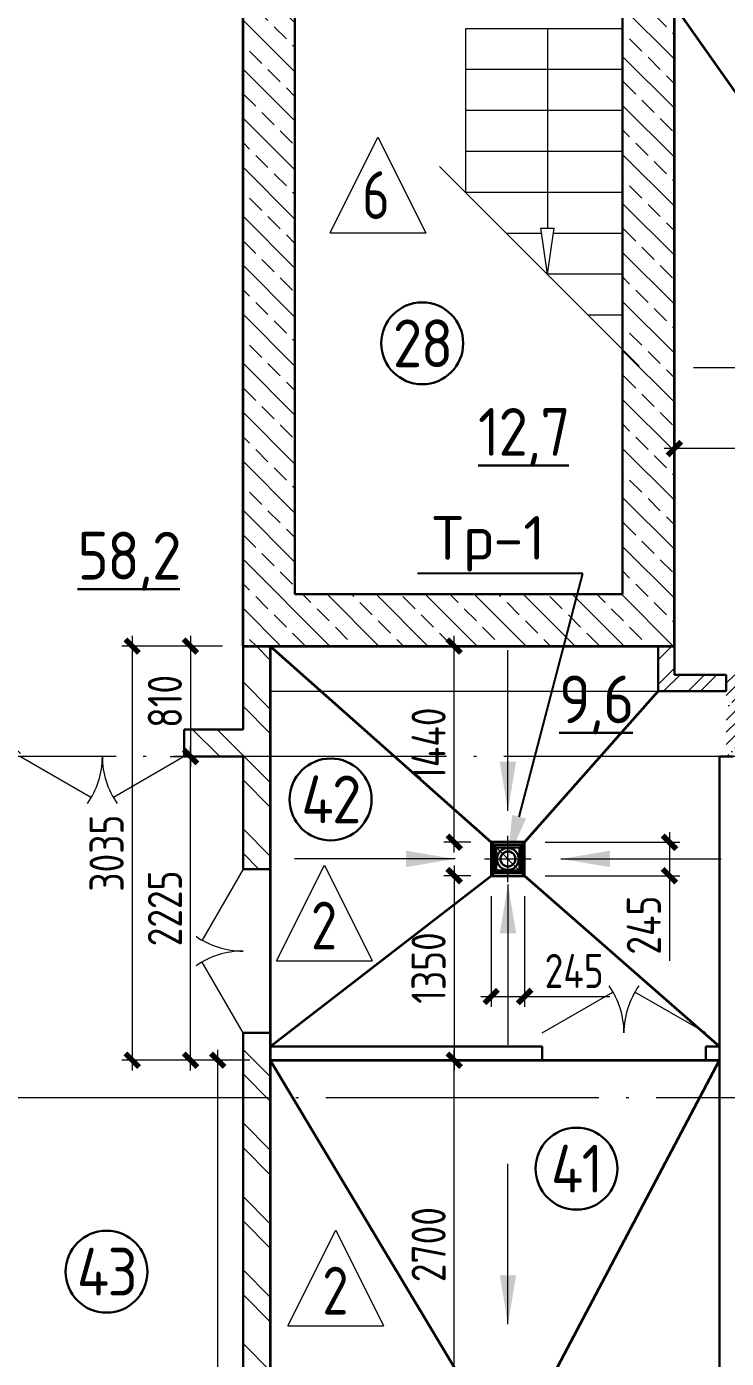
# Model space of a CAD drawing. Extents: x -965262 to 1142518, y -357520 to 71675.
# Drawn here: x 102098 to 107223, y -227562 to -217802 of the extents above; entities that cross this region are included whole.
import ezdxf
from ezdxf import colors
from ezdxf.entities.mleader import LeaderData, LeaderLine
from ezdxf.math import Vec2, Vec3

# ---------------------------------------------------------------- set-up
doc = ezdxf.new("R2010")
doc.units = 0
doc.header["$LTSCALE"] = 10
for name, pattern in [('ACAD_ISO04W100', [30, 24, -3, 0, -3]), ('DOTE', [2.42, 2, -0.2, 0.02, -0.2]), ('HIDDEN', [9.525, 6.35, -3.175])]:
    doc.linetypes.add(name, pattern=pattern)
doc.layers.get('0').update_dxf_attribs({"linetype": 'CONTINUOUS', "lineweight": 30})
doc.layers.get('Defpoints').update_dxf_attribs({"linetype": 'CONTINUOUS'})
for name, color, linetype, lineweight in [('DOTE', 7, 'DOTE', 9), ('полы', 3, 'CONTINUOUS', 35), ('Полы_лотки', 7, 'CONTINUOUS', 30)]:
    doc.layers.add(name, color=color, linetype=linetype, lineweight=lineweight)
doc.styles.add('GOST 2.304', font='isocpeur.ttf', dxfattribs={"width": 0.75, "height": 250})
doc.styles.add('GOST-2.304_Type-B', font='isocpeur.ttf', dxfattribs={"width": 0.9})
doc.styles.get("Standard").update_dxf_attribs({"font": 'isocpeur.ttf', "height": 300})
doc.styles.add('ГОСТ 2м', font='isocpeur.ttf', dxfattribs={"width": 0.8, "height": 250})
doc.dimstyles.new('ГОСТ 2м', dxfattribs={"dimtxt": 250, "dimasz": 100, "dimexe": 75, "dimexo": 150, "dimgap": 62.5, "dimtad": 1, "dimdec": 0, "dimtxsty": 'ГОСТ 2м', "dimblk": 'ARCHTICK', "dimcen": 150, "dimdle": 75, "dimclrd": 256, "dimclre": 256, "dimclrt": 256, "dimadec": 0, "dimazin": 0, "dimtfac": 1, "dimtdec": 0, "dimtmove": 0, "dimatfit": 3, "dimldrblk": 'OBLIQUE', "dimfxl": 1, "dimlwd": 15, "dimlwe": 15, "dimarcsym": 0})

# ---------------------------------------------------------------- blocks, each defined once
blk = doc.blocks.new('_ArchTick')
at = {"color": 0, "linetype": 'ByBlock', "lineweight": 0, "const_width": 0.4}
blk.add_lwpolyline([(-0.5, -0.5), (0.5, 0.5)], dxfattribs=at)
blk = doc.blocks.new('*D1240')
at = {"lineweight": 15, "ltscale": 50, "transparency": 16777216}
for p, q in [((105229.4, -228154.6), (105229.4, -225302.1)), ((105377.6, -225377.1), (105154.4, -225377.1)), ((105350.5, -228079.6), (105154.4, -228079.6))]:
    blk.add_line(p, q, dxfattribs=at)
at = {"layer": 'Defpoints', "color": 0, "lineweight": 15, "ltscale": 50, "transparency": 16777216}
for p in [(105229.4, -225377.1), (105527.6, -225377.1, 1451.3), (105500.5, -228079.6, 0)]:
    blk.add_point(p, dxfattribs=at)
at = {"lineweight": 15, "ltscale": 50, "transparency": 16777216, "xscale": 100, "yscale": 100, "zscale": 100}
for p, rotation in [((105229.4, -225377.1), 90), ((105229.4, -228079.6), 270)]:
    blk.add_blockref('_ArchTick', p, dxfattribs=dict(at, rotation=rotation))
at = {"lineweight": 15, "ltscale": 50, "transparency": 16777216, "insert": (105041.9, -226728.4), "char_height": 250, "attachment_point": 5, "rotation": 90, "style": 'ГОСТ 2м'}
blk.add_mtext('2700', dxfattribs=at)
blk = doc.blocks.new('_Oblique')
at = {"color": 0, "linetype": 'ByBlock', "lineweight": -2}
blk.add_line((-0.5, -0.5), (0.5, 0.5), dxfattribs=at)
blk = doc.blocks.new('*D1241')
at = {"lineweight": 15, "ltscale": 50, "transparency": 16777216}
for p, q in [((105229.4, -223949.6), (105229.4, -225452.1)), ((105350.5, -224024.6), (105154.4, -224024.6)), ((105377.6, -225377.1), (105154.4, -225377.1))]:
    blk.add_line(p, q, dxfattribs=at)
at = {"layer": 'Defpoints', "color": 0, "lineweight": 15, "ltscale": 50, "transparency": 16777216}
for p in [(105500.5, -224024.6), (105229.4, -225377.1), (105527.6, -225377.1, 1451.3)]:
    blk.add_point(p, dxfattribs=at)
at = {"lineweight": 15, "ltscale": 50, "transparency": 16777216, "xscale": 100, "yscale": 100, "zscale": 100}
for p, rotation in [((105229.4, -224024.6), 90), ((105229.4, -225377.1), 270)]:
    blk.add_blockref('_ArchTick', p, dxfattribs=dict(at, rotation=rotation))
at = {"lineweight": 15, "ltscale": 50, "transparency": 16777216, "insert": (105041.9, -224700.9), "char_height": 250, "attachment_point": 5, "rotation": 90, "style": 'ГОСТ 2м'}
blk.add_mtext('1350', dxfattribs=at)
blk = doc.blocks.new('*D1242')
at = {"lineweight": 15, "ltscale": 50, "transparency": 16777216}
for p, q in [((105895.5, -223779.6), (106880.9, -223779.6)), ((106805.9, -223704.6), (106805.9, -224024.6)), ((105895.5, -224024.6), (106880.9, -224024.6)), ((106805.9, -224024.6), (106805.9, -224649.6))]:
    blk.add_line(p, q, dxfattribs=at)
at = {"layer": 'Defpoints', "color": 0, "lineweight": 15, "ltscale": 50, "transparency": 16777216}
for p in [(105745.5, -223779.6, 0), (105745.5, -224024.6, 0), (106805.9, -224024.6)]:
    blk.add_point(p, dxfattribs=at)
at = {"lineweight": 15, "ltscale": 50, "transparency": 16777216, "xscale": 100, "yscale": 100, "zscale": 100}
for p, rotation in [((106805.9, -223779.6), 90), ((106805.9, -224024.6), 270)]:
    blk.add_blockref('_ArchTick', p, dxfattribs=dict(at, rotation=rotation))
at = {"lineweight": 15, "ltscale": 50, "transparency": 16777216, "insert": (106618.4, -224387.1), "char_height": 250, "attachment_point": 5, "rotation": 90, "style": 'ГОСТ 2м'}
blk.add_mtext('245', dxfattribs=at)
blk = doc.blocks.new('*D1243')
at = {"lineweight": 15, "ltscale": 50, "transparency": 16777216}
for p, q in [((105229.4, -223854.6), (105229.4, -222267.1)), ((105350.5, -222342.1), (105154.4, -222342.1)), ((105350.5, -223779.6), (105154.4, -223779.6))]:
    blk.add_line(p, q, dxfattribs=at)
at = {"layer": 'Defpoints', "color": 0, "lineweight": 15, "ltscale": 50, "transparency": 16777216}
for p in [(105229.4, -222342.1), (105500.5, -222342.1), (105500.5, -223779.6)]:
    blk.add_point(p, dxfattribs=at)
at = {"lineweight": 15, "ltscale": 50, "transparency": 16777216, "xscale": 100, "yscale": 100, "zscale": 100}
for p, rotation in [((105229.4, -222342.1), 90), ((105229.4, -223779.6), 270)]:
    blk.add_blockref('_ArchTick', p, dxfattribs=dict(at, rotation=rotation))
at = {"lineweight": 15, "ltscale": 50, "transparency": 16777216, "insert": (105041.9, -223060.9), "char_height": 250, "attachment_point": 5, "rotation": 90, "style": 'ГОСТ 2м'}
blk.add_mtext('1440', dxfattribs=at)
blk = doc.blocks.new('*D1244')
at = {"lineweight": 15, "ltscale": 50, "transparency": 16777216}
for p, q in [((105500.5, -224174.6), (105500.5, -224985.2)), ((105745.5, -224174.6), (105745.5, -224985.2)), ((105425.5, -224910.2), (105745.5, -224910.2)), ((105745.5, -224910.2), (106370.5, -224910.2))]:
    blk.add_line(p, q, dxfattribs=at)
at = {"layer": 'Defpoints', "color": 0, "lineweight": 15, "ltscale": 50, "transparency": 16777216}
for p in [(105500.5, -224024.6), (105745.5, -224024.6), (105745.5, -224910.2)]:
    blk.add_point(p, dxfattribs=at)
at = {"lineweight": 15, "ltscale": 50, "transparency": 16777216, "xscale": 100, "yscale": 100, "zscale": 100, "rotation": 180}
blk.add_blockref('_ArchTick', (105500.5, -224910.2), dxfattribs=at)
at = {"lineweight": 15, "ltscale": 50, "transparency": 16777216, "xscale": 100, "yscale": 100, "zscale": 100}
blk.add_blockref('_ArchTick', (105745.5, -224910.2), dxfattribs=at)
at = {"lineweight": 15, "ltscale": 50, "transparency": 16777216, "insert": (106108, -224722.7), "char_height": 250, "attachment_point": 5, "style": 'ГОСТ 2м'}
blk.add_mtext('245', dxfattribs=at)
blk = doc.blocks.new('*D1279')
at = {"lineweight": 15, "ltscale": 50, "transparency": 16777216}
for p, q in [((106843, -220574.4), (106843, -220968.9)), ((108623, -220574.4), (108623, -220968.9)), ((108698, -220893.9), (106768, -220893.9))]:
    blk.add_line(p, q, dxfattribs=at)
at = {"layer": 'Defpoints', "color": 0, "lineweight": 15, "ltscale": 50, "transparency": 16777216}
for p in [(106843, -220424.4), (108623, -220424.4), (106843, -220893.9)]:
    blk.add_point(p, dxfattribs=at)
at = {"lineweight": 15, "ltscale": 50, "transparency": 16777216, "xscale": 100, "yscale": 100, "zscale": 100, "rotation": 180}
blk.add_blockref('_ArchTick', (106843, -220893.9), dxfattribs=at)
at = {"lineweight": 15, "ltscale": 50, "transparency": 16777216, "xscale": 100, "yscale": 100, "zscale": 100}
blk.add_blockref('_ArchTick', (108623, -220893.9), dxfattribs=at)
at = {"lineweight": 15, "ltscale": 50, "transparency": 16777216, "insert": (107733, -220706.4), "char_height": 250, "attachment_point": 5, "style": 'ГОСТ 2м'}
blk.add_mtext('1780', dxfattribs=at)
blk = doc.blocks.new('*D1306')
at = {"lineweight": 15, "ltscale": 50, "transparency": 16777216}
for p, q in [((103497.7, -230952.1), (103497.7, -225302.1)), ((103732.6, -225377.1), (103422.7, -225377.1)), ((103732.6, -230877.1), (103422.7, -230877.1))]:
    blk.add_line(p, q, dxfattribs=at)
at = {"layer": 'Defpoints', "color": 0, "lineweight": 15, "ltscale": 50, "transparency": 16777216}
for p in [(103497.7, -225377.1), (103882.6, -225377.1, 1451.3), (103882.6, -230877.1, 1451.3)]:
    blk.add_point(p, dxfattribs=at)
at = {"lineweight": 15, "ltscale": 50, "transparency": 16777216, "xscale": 100, "yscale": 100, "zscale": 100}
for p, rotation in [((103497.7, -225377.1), 90), ((103497.7, -230877.1), 270)]:
    blk.add_blockref('_ArchTick', p, dxfattribs=dict(at, rotation=rotation))
at = {"lineweight": 15, "ltscale": 50, "transparency": 16777216, "insert": (103310.2, -228127.1), "char_height": 250, "attachment_point": 5, "rotation": 90, "style": 'ГОСТ 2м'}
blk.add_mtext('5500', dxfattribs=at)
blk = doc.blocks.new('*D1307')
at = {"lineweight": 15, "ltscale": 50, "transparency": 16777216}
for p, q in [((103298.1, -225452.1), (103298.1, -223077.1)), ((103148.1, -223152.1), (103223.1, -223152.1)), ((103732.6, -225377.1), (103223.1, -225377.1))]:
    blk.add_line(p, q, dxfattribs=at)
at = {"layer": 'Defpoints', "color": 0, "lineweight": 15, "ltscale": 50, "transparency": 16777216}
for p in [(103298.1, -223152.1), (103298.1, -223152.1), (103882.6, -225377.1, 1451.3)]:
    blk.add_point(p, dxfattribs=at)
at = {"lineweight": 15, "ltscale": 50, "transparency": 16777216, "xscale": 100, "yscale": 100, "zscale": 100}
for p, rotation in [((103298.1, -223152.1), 90), ((103298.1, -225377.1), 270)]:
    blk.add_blockref('_ArchTick', p, dxfattribs=dict(at, rotation=rotation))
at = {"lineweight": 15, "ltscale": 50, "transparency": 16777216, "insert": (103110.6, -224264.6), "char_height": 250, "attachment_point": 5, "rotation": 90, "style": 'ГОСТ 2м'}
blk.add_mtext('2225', dxfattribs=at)
blk = doc.blocks.new('*D1138')
at = {"lineweight": 15, "ltscale": 50, "transparency": 16777216}
for p, q in [((103298.1, -222267.1), (103298.1, -223227.1)), ((103533, -222342.1), (103223.1, -222342.1)), ((103148.1, -223152.1), (103223.1, -223152.1))]:
    blk.add_line(p, q, dxfattribs=at)
at = {"layer": 'Defpoints', "color": 0, "lineweight": 15, "ltscale": 50, "transparency": 16777216}
for p in [(103683, -222342.1), (103298.1, -223152.1), (103298.1, -223152.1)]:
    blk.add_point(p, dxfattribs=at)
at = {"lineweight": 15, "ltscale": 50, "transparency": 16777216, "xscale": 100, "yscale": 100, "zscale": 100}
for p, rotation in [((103298.1, -222342.1), 90), ((103298.1, -223152.1), 270)]:
    blk.add_blockref('_ArchTick', p, dxfattribs=dict(at, rotation=rotation))
at = {"lineweight": 15, "ltscale": 50, "transparency": 16777216, "insert": (103110.6, -222747.1), "char_height": 250, "attachment_point": 5, "rotation": 90, "style": 'ГОСТ 2м'}
blk.add_mtext('810', dxfattribs=at)
blk = doc.blocks.new('*D1308')
at = {"lineweight": 15, "ltscale": 50, "transparency": 16777216}
for p, q in [((102871.2, -222267.1), (102871.2, -225452.1)), ((103533, -222342.1), (102796.2, -222342.1)), ((103732.6, -225377.1), (102796.2, -225377.1))]:
    blk.add_line(p, q, dxfattribs=at)
at = {"layer": 'Defpoints', "color": 0, "lineweight": 15, "ltscale": 50, "transparency": 16777216}
for p in [(103683, -222342.1), (102871.2, -225377.1), (103882.6, -225377.1, 1451.3)]:
    blk.add_point(p, dxfattribs=at)
at = {"lineweight": 15, "ltscale": 50, "transparency": 16777216, "xscale": 100, "yscale": 100, "zscale": 100}
for p, rotation in [((102871.2, -222342.1), 90), ((102871.2, -225377.1), 270)]:
    blk.add_blockref('_ArchTick', p, dxfattribs=dict(at, rotation=rotation))
at = {"lineweight": 15, "ltscale": 50, "transparency": 16777216, "insert": (102683.7, -223859.6), "char_height": 250, "attachment_point": 5, "rotation": 90, "style": 'ГОСТ 2м'}
blk.add_mtext('3035', dxfattribs=at)

msp = doc.modelspace()

# ---------------------------------------------------------------- hatches: boundary and pattern name
at = {"lineweight": 15}
h = msp.add_hatch(dxfattribs=at)
h.set_pattern_fill('ANSI33', scale=40, angle=90)
h.set_pattern_definition([(135, (-359605.78, -304776.27), (-179.60512, -179.60512), []), (135, (-359605.78, -304596.67), (-179.60512, -179.60512), [127, -63.5])])
h.paths.add_polyline_path([(106462.6, -216292.1), (106392.6, -216292.1), (106392.6, -216672.1), (106462.6, -216672.1)], flags=17)
h.paths.add_polyline_path([(105382.6, -216292.1), (105312.6, -216292.1), (105312.6, -216672.1), (105382.6, -216672.1)], flags=17)
h.paths.add_polyline_path([(103682.6, -222342.1), (103682.6, -216292.1), (105312.6, -216292.1), (105312.6, -216672.1), (104062.6, -216672.1), (104062.6, -221962.1), (106462.6, -221962.1), (106462.6, -216292.1), (106842.6, -216292.1), (106842.6, -222342.1)])
h = msp.add_hatch(dxfattribs=at)
h.set_pattern_fill('ANSI32', scale=20)
h.set_pattern_definition([(45, (-359605.78, -304776.27), (-134.70384, 134.70384), []), (45, (-359515.98, -304776.27), (-134.70384, 134.70384), [])])
h.paths.add_polyline_path([(99426.7, -223152.1), (99426.7, -216851.7), (101222.6, -216852.1), (101222.6, -216971.7), (99676.7, -216971.7), (99676.7, -218992.1), (101372.6, -218992.1), (101372.6, -218892.1), (101622.6, -218892.1), (101622.6, -220262.1), (101372.6, -220262.1), (101372.6, -220152.1), (101122.6, -220152.1), (101122.6, -220032.1), (101372.6, -220032.1), (101372.6, -219112.1), (99676.7, -219112.1), (99676.7, -220032.1), (100422.6, -220032.1), (100422.6, -220152.1), (99676.7, -220152.1), (99676.7, -221072.1), (101372.6, -221072.1), (101372.6, -220962.1), (101622.6, -220962.1), (101622.6, -221302.1), (101372.6, -221302.1), (101372.6, -221192.1), (99676.7, -221192.1), (99676.7, -222112.1), (100422.6, -222112.1), (100422.6, -222232.1), (99676.7, -222232.1), (99676.7, -223032.1), (101222.6, -223032.1), (101222.6, -223152.1)])
h.paths.add_polyline_path([(101372.6, -222552.1), (101372.6, -222232.1), (101122.6, -222232.1), (101122.6, -222112.1), (101372.6, -222112.1), (101372.6, -222002.1), (101622.6, -222002.1), (101622.6, -222552.1)], flags=17)
h.paths.add_polyline_path([(101372.6, -218192.1), (101372.6, -217451.7), (101622.6, -217452.1), (101622.6, -218192.1)], flags=17)
h.paths.add_polyline_path([(106722.6, -222672.1), (106722.6, -222342.1), (106842.6, -222342.1), (106842.6, -222552.1), (107222.6, -222552.1), (107222.6, -222672.1)])
h = msp.add_hatch(dxfattribs=at)
h.set_pattern_fill('ANSI32', scale=40, angle=90)
h.set_pattern_definition([(135, (-359605.8, -304776.27), (-269.40768, -269.40768), []), (135, (-359605.8, -304596.67), (-269.40768, -269.40768), [])])
h.paths.add_polyline_path([(101722.6, -223152.1), (102052.6, -223152.1), (102052.6, -222952.1), (101622.6, -222952.1), (101622.6, -223152.1), (101522.6, -223152.1), (101522.6, -223977.1), (101722.6, -223977.1)])
h.paths.add_polyline_path([(103682.6, -222342.1), (103882.6, -222342.1), (103882.6, -223977.1), (103682.6, -223977.1), (103682.6, -223152.1), (103252.6, -223152.1), (103252.6, -222952.1), (103682.6, -222952.1)])
h.paths.add_polyline_path([(76772.6, -223640.3), (76751.1, -223604.5), (76772.6, -223591.6), (76772.6, -223152.1), (77722.6, -223152.1), (77722.6, -222952.1), (76572.6, -222952.1), (76572.6, -225952.1), (77567.6, -225952.1), (77567.6, -225752.1), (77547.6, -225752.1), (77547.6, -225777.1), (77297.6, -225777.1), (77297.6, -225752.1), (76772.6, -225752.1)])
h.paths.add_polyline_path([(79992.6, -222952.1), (78122.6, -222952.1), (78122.6, -223152.1), (79992.6, -223152.1)])
h.paths.add_polyline_path([(79792.6, -225752.1), (78767.6, -225752.1), (78767.6, -225952.1), (79592.6, -225952.1), (79592.6, -230877.1), (79792.6, -230877.1)])
h.paths.add_polyline_path([(81492.6, -225352.1), (81292.6, -225352.1), (81292.6, -230877.1), (81492.6, -230877.1)])
h.paths.add_polyline_path([(81492.6, -222952.1), (81192.6, -222952.1), (81192.6, -223152.1), (81292.6, -223152.1), (81292.6, -224152.1), (81492.6, -224152.1)])
h.paths.add_polyline_path([(101722.6, -225177.1), (101522.6, -225177.1), (101522.6, -225527.1), (101547.6, -225527.1), (101547.6, -225777.1), (101522.6, -225777.1), (101522.6, -230877.1), (101722.6, -230877.1)])
h.paths.add_polyline_path([(103882.6, -225177.1), (103682.6, -225177.1), (103682.6, -230877.1), (103882.6, -230877.1)])
h = msp.add_hatch(dxfattribs=at)
h.set_pattern_fill('ANSI35', scale=20, style=0)
h.set_pattern_definition([(45, (79670.67, -272886.6), (-89.80256, 89.80256), []), (45, (79760.47, -272886.6), (-89.80256, 89.80256), [158.75, -31.75, 0, -31.75])])
h.paths.add_polyline_path([(107622.6, -222552.1), (107222.6, -222552.1), (107222.6, -223152.1), (107622.6, -223152.1)])

# ---------------------------------------------------------------- linework, layer by layer
at = {"color": 7}
for p, q in [((103682.6, -216292.1, -1451.3), (103682.6, -222342.1, -1451.3)), ((106842.6, -216292.1, -1451.3), (106842.6, -222342.1, -1451.3)), ((104062.6, -216672.1, -1451.3), (104062.6, -221962.1, -1451.3)), ((106462.6, -216672.1, -1451.3), (106462.6, -221962.1, -1451.3)), ((104062.6, -221962.1, -1451.3), (106462.6, -221962.1, -1451.3)), ((103682.6, -222342.1, -1451.3), (106842.6, -222342.1, -1451.3)), ((106722.6, -222672.1, -1451.3), (106722.6, -222342.1, -1451.3)), ((106722.6, -222342.1, -2218.5), (106842.6, -222342.1, -1451.3)), ((106842.6, -222552.1, -1451.3), (106842.6, -222342.1, -1451.3)), ((106842.6, -222552.1, -2378.7), (107222.6, -222552.1, -3259.8)), ((107222.6, -222672.1, -3588.6), (107222.6, -222552.1, -3259.8)), ((106722.6, -222672.1, -2218.5), (107222.6, -222672.1, -3588.6)), ((103252.6, -223152.1, -4711.1), (103252.6, -222952.1, -841)), ((103252.6, -222952.1, 7209.6), (103682.6, -222952.1, -14803.2)), ((103252.6, -223152.1, -3259.8), (103682.6, -223152.1, -3259.8))]:
    msp.add_line(p, q, dxfattribs=at)
at = {"color": 7, "lineweight": 15}
for p, q in [((106462.6, -217817.1, -1451.3), (105312.6, -217817.1, -1451.3)), ((105312.6, -217817.1, -1451.3), (105312.6, -219017.1, -1451.3)), ((105912.6, -217817.1, -1451.3), (105912.6, -219277.8, -1451.3)), ((106462.6, -218117.1, -1451.3), (105312.6, -218117.1, -1451.3)), ((106462.6, -218117.1, -1451.3), (105312.6, -218117.1, -1451.3)), ((106462.6, -218417.1, -1451.3), (105312.6, -218417.1, -1451.3)), ((106462.6, -218417.1, -1451.3), (105312.6, -218417.1, -1451.3)), ((106462.6, -218717.1, -1451.3), (105312.6, -218717.1, -1451.3)), ((106462.6, -218717.1, -1451.3), (105312.6, -218717.1, -1451.3)), ((105122.7, -218827.3, -1451.3), (106585.4, -220289.9, -1451.3)), ((106462.6, -219017.1, -1451.3), (105312.6, -219017.1, -1451.3)), ((106462.6, -219017.1, -1451.3), (105312.6, -219017.1, -1451.3)), ((105912.6, -219617.1, -1451.3), (105863.6, -219277.8, -1451.3)), ((105863.6, -219277.8, -1451.3), (105961.6, -219277.8, -1451.3)), ((105912.6, -219617.1, -1451.3), (105961.6, -219277.8, -1451.3)), ((105869.3, -219317.1, -1451.3), (105612.6, -219317.1, -1451.3)), ((106462.6, -219317.1, -1451.3), (105955.9, -219317.1, -1451.3)), ((106462.6, -219617.1, -1451.3), (105912.6, -219617.1, -1451.3)), ((106462.6, -219617.1, -1451.3), (105912.6, -219617.1, -1451.3)), ((106462.6, -219917.1, -1451.3), (106212.6, -219917.1, -1451.3)), ((106462.6, -219917.1, -1451.3), (106212.6, -219917.1, -1451.3)), ((103882.6, -222672.1, -3259.8), (106722.6, -222672.1, -2218.5)), ((102052.6, -223152.1, -4711.1), (102572.2, -223452.1, -4711.1)), ((103252.6, -223152.1, -4711.1), (102733, -223452.1, -4711.1)), ((103682.6, -223977.1, -3259.8), (103382.6, -224496.7, -3259.8)), ((103682.6, -225177.1, -3259.8), (103382.6, -224657.5, -3259.8)), ((105872.6, -225177.1, -3259.8), (106392.2, -224877.1, -3259.8)), ((107072.6, -225177.1, -3259.8), (106553, -224877.1, -3259.8))]:
    msp.add_line(p, q, dxfattribs=at)
at = {"lineweight": 15}
for p, q in [((104320.6, -219312.8, 9801.8), (104670.6, -218612.8, 9801.8)), ((104670.6, -218612.8, 9801.8), (105020.6, -219312.8, 9801.8)), ((104320.6, -219312.8, 9801.8), (105020.6, -219312.8, 9801.8)), ((103928.9, -224647.9, 9801.8), (104278.9, -223947.9, 9801.8)), ((104278.9, -223947.9, 9801.8), (104628.9, -224647.9, 9801.8)), ((103928.9, -224647.9, 9801.8), (104628.9, -224647.9, 9801.8)), ((104011.7, -227323.6, 9801.8), (104361.7, -226623.6, 9801.8)), ((104361.7, -226623.6, 9801.8), (104711.7, -227323.6, 9801.8)), ((104011.7, -227323.6, 9801.8), (104711.7, -227323.6, 9801.8))]:
    msp.add_line(p, q, dxfattribs=at)
at = {"color": 7, "extrusion": (0, 0, -1)}
for p, q in [((103682.6, -222952.1, -3259.8), (103682.6, -222342.1, -3259.8)), ((103882.6, -222342.1, -1451.3), (103682.6, -222342.1, -1451.3)), ((103882.6, -223977.1, -3259.8), (103882.6, -222342.1, -3259.8)), ((103682.6, -223977.1, -3259.8), (103682.6, -223152.1, -3259.8)), ((107272.6, -223152.1, -3259.8), (107172.6, -223152.1, -3259.8)), ((107172.6, -223152.1, -3259.8), (107172.6, -231962.1, -3259.8)), ((103882.6, -223977.1, -3259.8), (103682.6, -223977.1, -3259.8)), ((103682.6, -225177.1, -3259.8), (103882.6, -225177.1, -3259.8)), ((103682.6, -230877.1, -3259.8), (103682.6, -225177.1, -3259.8)), ((103882.6, -230877.1, -3259.8), (103882.6, -225177.1, -3259.8)), ((103882.6, -225277.1, -3259.8), (105872.6, -225277.1, -3259.8)), ((103882.6, -225277.1, -3259.8), (103882.6, -225377.1, -3259.8)), ((105872.6, -225277.1, -3259.8), (105872.6, -225377.1, -3259.8)), ((107072.6, -225277.1, -1451.3), (107172.6, -225277.1, -3259.8)), ((107072.6, -225377.1, -3259.8), (107072.6, -225277.1, -3259.8)), ((107172.6, -225377.1, -3259.8), (107172.6, -225277.1, -3259.8)), ((105872.6, -225377.1, -3259.8), (103882.6, -225377.1, -3259.8)), ((107172.6, -225377.1, -3259.8), (107072.6, -225377.1, -3259.8))]:
    msp.add_line(p, q, dxfattribs=at)
at = {"color": 1, "lineweight": 15}
msp.add_line((105500.5, -223779.6, -4711.1), (105745.5, -224024.6, -4711.1), dxfattribs=at)
at = {"color": 7}
for centre in [(104995.4, -220122.8, -7970.9), (104324.3, -223465.7, 8350.5), (106125.3, -226172, 8350.5), (102683, -226927, -7970.9)]:
    msp.add_circle(centre, 300, dxfattribs=at)
at = {"color": 7, "lineweight": 15}
for centre, start, end in [((102052.6, -223152.1, -4711.1), 325, 0), ((103252.6, -223152.1, -4711.1), 180, 215), ((103682.6, -223977.1, -3259.8), 235, 270), ((103682.6, -225177.1, -3259.8), 90, 125), ((105872.6, -225177.1, -3259.8), 0, 35), ((107072.6, -225177.1, -3259.8), 145, 180)]:
    msp.add_arc(centre, 600, start, end, dxfattribs=at)
at = {"layer": 'DOTE', "color": 7, "ltscale": 100}
for p, q in [((126952.6, -223152.1, -4711.1), (55067.3, -223152.1, -4711.1)), ((113548.4, -225652.1, -4711.1), (56274.9, -225652.1, -4711.1))]:
    msp.add_line(p, q, dxfattribs=at)
at = {"layer": 'полы', "ltscale": 100}
for p, q in [((103682.6, -222342.1, -1451.3), (103683, -216292.1, -7117.2)), ((106843, -222342.1, -4711.1), (106843, -216292.1, -4711.1)), ((106842.6, -217652.1, -3259.8), (108623, -220179.4, -4711.1)), ((103683, -222342.1, -4711.1), (106842.6, -222342.1, -1451.3)), ((103882.6, -222342.1, -3259.8), (105500.5, -223779.6, -4711.1)), ((103882.6, -222342.1, -3259.8), (103882.6, -230877.1, -3259.8)), ((105745.5, -223779.6, -4711.1), (106722.6, -222672.1, -2218.5)), ((103882.6, -225277.1, -3259.8), (105500.5, -224024.6, -4711.1)), ((105745.5, -224024.6, -4711.1), (107172.6, -225277.1, -3259.8)), ((103882.6, -225377.1, -3259.8), (105500.5, -228079.6, -4711.1)), ((103882.6, -225377.1, -3259.8), (107172.6, -225377.1, -3259.8)), ((105745.5, -228079.6, -4711.1), (107172.6, -225377.1, -3259.8))]:
    msp.add_line(p, q, dxfattribs=at)
at = {"layer": 'полы', "lineweight": 0, "ltscale": 50}
for p, q in [((108157.5, -220301.5, -4711.1), (106981.4, -220301.5, -4711.1)), ((105623, -223548.6, -4711.1), (105623, -222372.5, -4711.1)), ((105236.1, -223901.7, -4711.1), (104060, -223901.7, -4711.1)), ((106009.9, -223901.7, -4711.1), (107186, -223901.7, -4711.1)), ((105623, -224088.1, -4711.1), (105623, -225264.2, -4711.1)), ((105623, -227312.4, -4711.1), (105623, -226136.3, -4711.1))]:
    msp.add_line(p, q, dxfattribs=at)
at = {"layer": 'полы', "ltscale": 100, "elevation": -4711.1}
msp.add_lwpolyline([(105500.5, -224024.6), (105745.5, -224024.6), (105745.5, -223779.6), (105500.5, -223779.6)], close=True, dxfattribs=at)
at = {"layer": 'полы', "lineweight": 0, "ltscale": 50}
for points in [[(105563, -223188.6, -4711.1), (105683, -223188.6, -4711.1), (105623, -223548.6, -4711.1)], [(104876.1, -223961.7, -4711.1), (104876.1, -223841.7, -4711.1), (105236.1, -223901.7, -4711.1)], [(106369.9, -223961.7, -4711.1), (106369.9, -223841.7, -4711.1), (106009.9, -223901.7, -4711.1)], [(105563, -224448.1, -4711.1), (105683, -224448.1, -4711.1), (105623, -224088.1, -4711.1)], [(105563, -226952.4, -4711.1), (105683, -226952.4, -4711.1), (105623, -227312.4, -4711.1)]]:
    msp.add_solid(points, dxfattribs=at)
at = {"layer": 'Полы_лотки', "color": 5}
for p, q in [((105500.5, -223779.6, -4711.1), (105745.5, -223779.6, -4711.1)), ((105500.5, -224024.6, -4711.1), (105500.5, -223779.6, -4711.1)), ((105500.5, -223779.6, -4711.1), (105538, -223817.1, -4711.1)), ((105725.5, -223799.6, -4711.1), (105520.5, -223799.6, -4711.1)), ((105520.5, -223799.6, -4711.1), (105520.5, -224004.6, -4711.1)), ((105745.5, -223779.6, -4711.1), (105708, -223817.1, -4711.1)), ((105725.5, -224004.6, -4711.1), (105725.5, -223799.6, -4711.1)), ((105745.5, -224024.6, -4711.1), (105745.5, -223779.6, -4711.1)), ((105708, -223817.1, -4711.1), (105538, -223817.1, -4711.1)), ((105538, -223817.1, -4711.1), (105538, -223987.1, -4711.1)), ((105708, -223817.1, -4711.1), (105708, -223987.1, -4711.1)), ((105500.5, -224024.6, -4711.1), (105538, -223987.1, -4711.1)), ((105708, -223987.1, -4711.1), (105538, -223987.1, -4711.1)), ((105745.5, -224024.6, -4711.1), (105708, -223987.1, -4711.1)), ((105500.5, -224024.6, -4711.1), (105745.5, -224024.6, -4711.1)), ((105520.5, -224004.6, -4711.1), (105725.5, -224004.6, -4711.1))]:
    msp.add_line(p, q, dxfattribs=at)
at = {"layer": 'Полы_лотки', "color": 1, "linetype": 'ACAD_ISO04W100', "lineweight": 9, "ltscale": 10}
for p, q in [((105623, -224072.6, -4260.5), (105623, -223731.7, -5161.7)), ((105452.5, -223902.1, -4260.5), (105793.5, -223902.1, -5161.7))]:
    msp.add_line(p, q, dxfattribs=at)
at = {"layer": 'Полы_лотки', "color": 5}
for radius in [80, 55]:
    msp.add_circle((105623, -223902.1, -4711.1), radius, dxfattribs=at)
at = {"layer": 'Полы_лотки', "color": 6, "linetype": 'HIDDEN', "ltscale": 10}
msp.add_circle((105623, -223902.1, -4711.1), 55, dxfattribs=at)

# ---------------------------------------------------------------- texts
at = {"char_height": 350, "width": 1500, "attachment_point": 5, "style": 'GOST 2.304'}
for s, insert in [('{\\W0.8;6}', (104656.8, -219036.6, -1808.5)), ('{\\W0.8;2}', (104276.2, -224389.9, -1808.5)), ('{\\W0.8;2}', (104359.1, -227065.7, -1808.5))]:
    msp.add_mtext(s, dxfattribs=dict(at, insert=insert))
at = {"color": 7, "char_height": 350, "attachment_point": 5, "style": 'GOST-2.304_Type-B'}
for s, insert, width in [('{\\fISOCPEUR|b0|i0|c0|p34;\\T0.95;28}', (104995.4, -220122.8, -3259.8), 800), ('{\\fISOCPEUR|b0|i0|c0|p34;\\T0.95;\\L12,7}', (105737.3, -220813, -1500), 2000), ('{\\fISOCPEUR|b0|i0|c0|p34;\\T0.95;\\L58,2}', (102845.8, -221720, -1500), 2000), ('{\\fISOCPEUR|b0|i0|c0|p34;\\T0.95;\\L9,6}', (106267.3, -222773.1, -3308.5), 2000), ('{\\fISOCPEUR|b0|i0|c0|p34;\\T0.95;42}', (104324.3, -223465.7, 13061.6), 800), ('{\\fISOCPEUR|b0|i0|c0|p34;\\T0.95;41}', (106125.3, -226172, 13061.6), 800), ('{\\fISOCPEUR|b0|i0|c0|p34;\\T0.95;43}', (102683, -226927, -3259.8), 800)]:
    msp.add_mtext(s, dxfattribs=dict(at, insert=insert, width=width))

# ---------------------------------------------------------------- dimensions: what is measured, and where the dimension line sits
at = {"lineweight": 15, "ltscale": 50}
for base, p1, p2, picture, middle in [((106843, -220893.9, -4711.1), (108623, -220424.4, -4711.1), (106843, -220424.4, -4711.1), '*D1279', (107733, -220706.4, -4711.1)), ((105745.5, -224910.2, -4711.1), (105500.5, -224024.6, -4711.1), (105745.5, -224024.6, -4711.1), '*D1244', (106108, -224722.7, -4711.1))]:
    dim = msp.add_linear_dim(base=base, p1=p1, p2=p2, dimstyle='ГОСТ 2м', dxfattribs=at)
    dim.commit()
    dim.dimension.update_dxf_attribs({"geometry": picture, "text_midpoint": middle})
for base, p1, p2, picture, middle in [((102871.2, -225377.1, -4711.1), (103683, -222342.1, -4711.1), (103882.6, -225377.1, -3259.8), '*D1308', (102683.7, -223859.6, -4711.1)), ((103298.1, -223152.1, -4711.1), (103683, -222342.1, -4711.1), (103298.1, -223152.1, -4711.1), '*D1138', (103110.6, -222747.1, -4711.1)), ((103298.1, -223152.1, -4711.1), (103882.6, -225377.1, -3259.8), (103298.1, -223152.1, -4711.1), '*D1307', (103110.6, -224264.6, -4711.1)), ((106805.9, -224024.6, -4711.1), (105745.5, -223779.6, -4711.1), (105745.5, -224024.6, -4711.1), '*D1242', (106618.4, -224387.1, -4711.1)), ((103497.7, -225377.1, -4711.1), (103882.6, -230877.1, -3259.8), (103882.6, -225377.1, -3259.8), '*D1306', (103310.2, -228127.1, -4711.1))]:
    dim = msp.add_linear_dim(base=base, p1=p1, p2=p2, angle=90, dimstyle='ГОСТ 2м', dxfattribs=at)
    dim.commit()
    dim.dimension.update_dxf_attribs({"geometry": picture, "text_midpoint": middle})
for base, p1, p2, text, picture, middle in [((105229.4, -222342.1, -4711.1), (105500.5, -223779.6, -4711.1), (105500.5, -222342.1, -4711.1), '1440', '*D1243', (105041.9, -223060.9, -4711.1)), ((105229.4, -225377.1, -4711.1), (105500.5, -224024.6, -4711.1), (105527.6, -225377.1, -3259.8), '1350', '*D1241', (105041.9, -224700.9, -4711.1)), ((105229.4, -225377.1, -4711.1), (105500.5, -228079.6, -4711.1), (105527.6, -225377.1, -3259.8), '2700', '*D1240', (105041.9, -226728.4, -4711.1))]:
    dim = msp.add_linear_dim(base=base, p1=p1, p2=p2, angle=90, text=text, dimstyle='ГОСТ 2м', dxfattribs=at)
    dim.commit()
    dim.dimension.update_dxf_attribs({"geometry": picture, "text_midpoint": middle})

# ---------------------------------------------------------------- leaders
at = {"layer": 'Полы_лотки', "color": 5, "lineweight": 15}
ml = msp.add_multileader_mtext('Standard', dxfattribs=at)
ml.set_content('Тр-1', color=5)
ml.set_leader_properties()
ml.build(insert=Vec2(0, 0))
ml.multileader.update_dxf_attribs({"has_text_frame": 1, "text_right_attachment_type": 6, "dogleg_length": 36, "arrow_head_size": 320})
ctx = ml.context
ctx.base_point, ctx.char_height, ctx.arrow_head_size, ctx.landing_gap_size, ctx.plane_origin = Vec3(104929.6, -221601.7, -4711.1), 320, 320, 16, Vec3(88420.7, -234612.3, -4711.1)
ctx.right_attachment, ctx.text_align_type = 6, 2
notes = []
notes.append((ctx, [(1, (1, 1, 0), (106172.5, -221809.7, -4711.1), (-1, 0), 260.8, [(0, [(105623, -223902.1, -4711.1)], 0, [])])]))
ctx.mtext.insert, ctx.mtext.width, ctx.mtext.defined_height, ctx.mtext.alignment, ctx.mtext.flow_direction = Vec3(105895.8, -221388.6, -4711.1), 950.154, 11529.4, 3, 5
for ctx, leaders in notes:
    for number, flags, end, landing, length, lines in leaders:
        leader = LeaderData()
        leader.index, (leader.has_last_leader_line, leader.has_dogleg_vector, leader.attachment_direction) = number, flags
        leader.last_leader_point, leader.dogleg_vector, leader.dogleg_length = Vec3(end), Vec3(landing), length
        for number, points, colour, breaks in lines:
            line = LeaderLine()
            line.index, line.vertices, line.color, line.breaks = number, Vec3.list(points), colors.encode_raw_color(colour), breaks
            leader.lines.append(line)
        ctx.leaders.append(leader)

doc.saveas('drawing.dxf')
